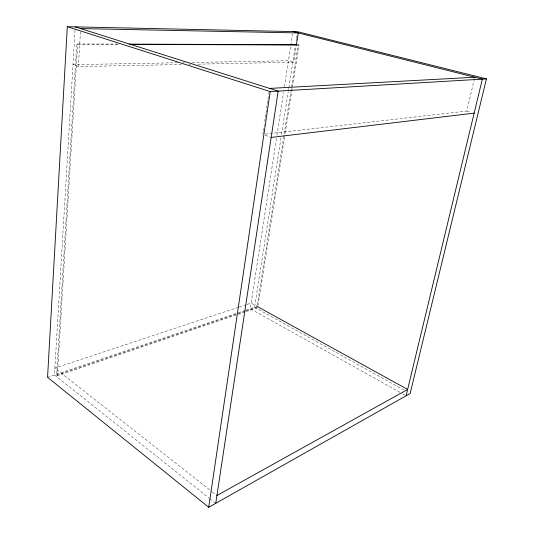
<?xml version="1.0" encoding="UTF-8"?>
<svg xmlns="http://www.w3.org/2000/svg" width="534" height="534" viewBox="0 0 534 534"><rect width="100%" height="100%" fill="white"/><g stroke="black" fill="none" stroke-linecap="round" stroke-linejoin="round"><path stroke-width="0.4" stroke-dasharray="2.67 2" d="M75.054 30.158L54.455 374.968L209.235 498.162M245.079 311.869L57.332 375.722L56.597 375.142L76.742 43.935L119.202 44.088M57.332 375.722L77.624 44.235L76.742 43.935M181.44 64.507L78.318 66.603L80.474 31.893M262.821 134.381L263.189 131.918M263.309 131.097L263.909 126.992M264.036 126.171L264.277 124.529M264.757 121.245L265.244 117.961M265.365 117.146L266.573 108.936M266.7 108.115L267.908 99.905M268.028 99.084L269.243 90.873M276.458 138.5L250.252 308.732L401.728 393.344M276.966 135.209L283.554 92.442M284.435 86.688L290.676 46.158M290.803 45.35L292.545 34.016M246.308 310.067L254.591 307.264L281.017 137.805M281.531 134.515L288.2 91.741M288.333 90.913L288.714 88.45M288.841 87.623L295.389 45.67M296.156 40.738L296.41 39.089M296.544 38.268L297.058 34.977M198.074 64.167L293.707 62.218L296.25 45.951M257.355 304.7L290.83 91.634M290.963 90.813L291.35 88.344M291.477 87.523L298.199 44.743L299.067 44.976L284.675 136.35M284.549 137.171L257.702 307.577L245.874 311.602M265.298 134.101L466.763 111.039L474.592 78.037M47.559 377.304L237.623 313.004M238.411 312.737L245.52 310.334M56.597 375.142L245.133 311.182M245.92 310.915L256.967 307.17M238.464 307.27L54.868 368.106L211.691 491.407M239.252 307.01L246.374 304.647M247.169 304.387L251.127 303.072L255.492 305.488M188.923 64.354L190.585 64.32M177.802 62.745L72.998 64.647L78.318 66.603M182.795 62.652L184.457 62.625M191.946 62.485L288.433 60.736L293.707 62.218M77.624 44.235L118.415 44.369M297.405 44.969L299.067 44.976M466.763 111.039L470.461 112.08M265.098 135.215L270.398 137.165M254.591 307.264L403.591 389.88M402.456 393.752L406.1 395.787M212.345 491.921L216.917 495.519M209.882 498.683L215.082 502.821"/><path stroke-width="0.8" d="M67.297 26.7L47.559 377.304L208.721 507.3L410.132 393.511L486.441 78.892L297.565 31.686L67.297 26.7L270.237 91.588L486.441 78.892M208.721 507.3L270.237 91.588M215.736 503.342L278.174 91.12L75.254 26.874M296.377 45.136L298.286 32.934L80.681 28.589M406.1 395.787L482.336 79.132L292.919 31.586M216.917 495.519L407.622 389.466L256.22 305.889M271.159 137.445L474.152 113.121M269.603 88.41L474.779 77.236M129.195 44.128L296.537 44.736M129.241 44.409L297.405 44.969"/></g></svg>
